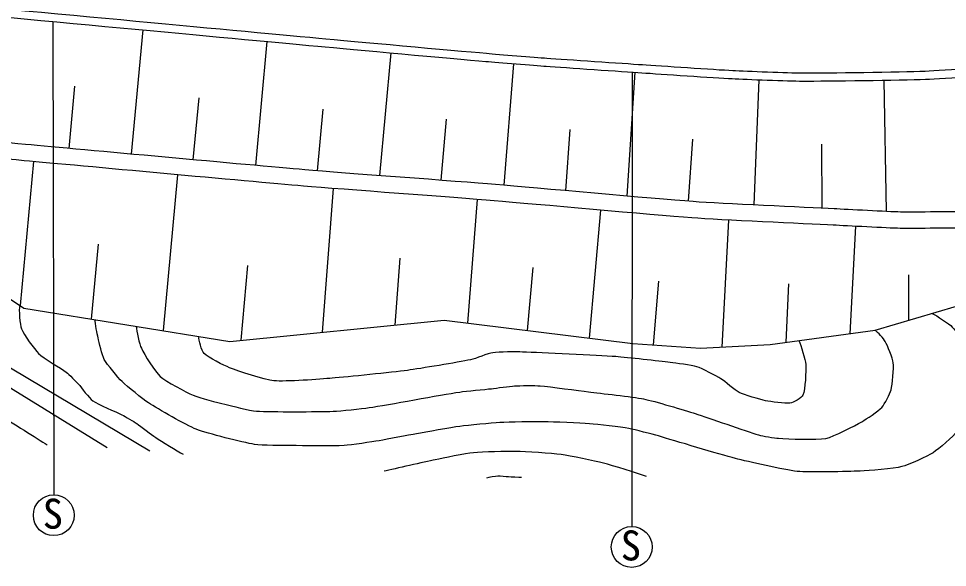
# Model space of a CAD drawing. Units: millimetres, scale not verified. Extents: x 40000 to 680000, y 20000 to 380000.
# Drawn here: x 219528 to 276382, y 239663 to 273236 of the extents above; entities that cross this region are included whole.
import ezdxf
from ezdxf.enums import TextEntityAlignment as Align

# ---------------------------------------------------------------- set-up
doc = ezdxf.new("R2010")
doc.units = ezdxf.units.MM
doc.header["$LTSCALE"] = 1000
doc.layers.add('M-BGD', color=7, linetype='Continuous', lineweight=25)
doc.styles.add('ＭＳ ゴシック', font='')
doc.styles.get('ＭＳ ゴシック').set_extended_font_data('MS Gothic')

msp = doc.modelspace()

# ---------------------------------------------------------------- linework, layer by layer
at = {"layer": 'M-BGD'}
for p, q in [((221616, 273056), (221682, 244105)), ((227132, 272542), (226425, 264947)), ((234728, 271836), (234023, 264255)), ((242309, 271138), (241627, 263629)), ((249820, 270476), (249229, 263044)), ((257257, 269949), (256750, 262379)), ((257076, 269961), (257060, 242163)), ((264830, 269494), (264532, 261834)), ((222620, 265296), (222974, 269097)), ((272494, 269466), (272632, 261436)), ((230224, 264599), (230577, 268393)), ((237823, 263924), (238170, 267696)), ((245393, 263344), (245729, 267078)), ((253023, 262709), (253281, 266461)), ((224942, 246986), (194555, 265687)), ((260544, 262060), (260792, 265865)), ((268716, 261633), (268689, 265557)), ((220432, 264492), (219628, 255677)), ((229248, 263684), (228376, 254147)), ((238788, 262844), (238101, 254046)), ((247588, 262173), (246998, 254608)), ((255147, 261516), (254453, 253694)), ((262976, 260912), (262568, 253144)), ((270746, 260529), (270403, 253957)), ((223993, 254855), (224414, 259443)), ((233146, 253556), (233557, 258139)), ((242581, 254488), (242891, 258580)), ((250685, 254156), (251026, 258001)), ((274026, 254778), (274030, 257568)), ((258398, 253277), (258724, 257171)), ((266514, 253434), (266685, 257020))]:
    msp.add_line(p, q, dxfattribs=at)
for points in [[(227565, 246776), (204945, 260228), (194815, 266810)], [(197484, 266577), (206252, 264660), (219858, 255523), (232453, 253488), (245571, 254783), (257120, 253367), (261263, 253074), (265537, 253302), (271962, 254167), (276928, 255637), (283344, 258734), (284597, 260401), (283823, 261406)]]:
    msp.add_lwpolyline(points, dxfattribs=at)
for centre in [(221682, 242855), (257060, 240913)]:
    msp.add_circle(centre, 1250, dxfattribs=at)
for points, knots in [([(106950, 284009), (107920, 283894), (110834, 283588), (111806, 283500), (113116, 283381), (117050, 283090), (118360, 282973), (121597, 282684), (131302, 281761), (134538, 281469), (136519, 281290), (142466, 280801), (144446, 280622), (148849, 280226), (162052, 278992), (166454, 278596), (169344, 278336), (178016, 277607), (180905, 277342), (192305, 276296), (226500, 273099), (237900, 272044), (239954, 271853), (246119, 271293), (248174, 271113), (248912, 271048), (251127, 270873), (251865, 270819), (253035, 270734), (256544, 270498), (257713, 270420), (258818, 270346), (262132, 270120), (263238, 270063), (264091, 270019), (266652, 269917), (267506, 269915), (269008, 269910), (273514, 269968), (275015, 270027), (276165, 270072), (279609, 270323), (280755, 270432), (282198, 270570), (286525, 271038), (287957, 271265), (289230, 271466), (293016, 272250), (294265, 272566), (295639, 272913), (299720, 274116), (301061, 274574), (302361, 275018), (306189, 276543), (307455, 277074), (308204, 277388), (310405, 278440), (311134, 278800), (312224, 279338), (315480, 280978), (316545, 281562), (317145, 281891), (318883, 282986), (319456, 283361), (320248, 283879), (322606, 285462), (323367, 286024), (324370, 286765), (327316, 289069), (328269, 289872), (329212, 290666), (331959, 293143), (332841, 294004), (333843, 294982), (336742, 298024), (337680, 299062), (338273, 299719), (339962, 301767), (340493, 302474)], [0, 0, 0, 0, 1, 1, 1, 2, 2, 2, 3, 3, 3, 4, 4, 4, 5, 5, 5, 6, 6, 6, 7, 7, 7, 8, 8, 8, 9, 9, 9, 10, 10, 10, 11, 11, 11, 12, 12, 12, 13, 13, 13, 14, 14, 14, 15, 15, 15, 16, 16, 16, 17, 17, 17, 18, 18, 18, 19, 19, 19, 20, 20, 20, 21, 21, 21, 22, 22, 22, 23, 23, 23, 24, 24, 24, 25, 25, 25, 26, 26, 26, 26]), ([(106916, 283510), (107883, 283395), (110791, 283090), (111761, 283002), (113071, 282883), (117006, 282592), (118315, 282475), (121552, 282186), (131257, 281263), (134493, 280971), (136474, 280792), (142421, 280303), (144402, 280124), (148804, 279728), (162007, 278494), (166409, 278098), (169299, 277838), (177971, 277109), (180860, 276844), (192260, 275798), (226454, 272601), (237854, 271546), (239909, 271355), (246074, 270795), (248130, 270614), (248869, 270550), (251089, 270374), (251829, 270321), (252999, 270236), (256510, 269999), (257680, 269921), (258786, 269847), (262105, 269621), (263213, 269564), (264070, 269519), (266645, 269417), (267504, 269415), (269010, 269410), (273529, 269468), (275034, 269527), (276190, 269572), (279651, 269824), (280803, 269934), (282252, 270073), (286597, 270543), (288035, 270771), (289317, 270973), (293130, 271763), (294388, 272081), (295770, 272430), (299874, 273640), (301223, 274101), (302529, 274547), (306376, 276079), (307648, 276613), (308403, 276930), (310621, 277989), (311356, 278352), (312449, 278891), (315716, 280538), (316785, 281124), (317392, 281456), (319150, 282564), (319729, 282942), (320526, 283463), (322898, 285056), (323664, 285622), (324672, 286366), (327633, 288683), (328591, 289490), (329540, 290289), (332303, 292780), (333190, 293647), (334197, 294629), (337109, 297684), (338052, 298728), (338649, 299389), (340350, 301452), (340885, 302164)], [0, 0, 0, 0, 1, 1, 1, 2, 2, 2, 3, 3, 3, 4, 4, 4, 5, 5, 5, 6, 6, 6, 7, 7, 7, 8, 8, 8, 9, 9, 9, 10, 10, 10, 11, 11, 11, 12, 12, 12, 13, 13, 13, 14, 14, 14, 15, 15, 15, 16, 16, 16, 17, 17, 17, 18, 18, 18, 19, 19, 19, 20, 20, 20, 21, 21, 21, 22, 22, 22, 23, 23, 23, 24, 24, 24, 25, 25, 25, 26, 26, 26, 26]), ([(283823, 261406), (282619, 261414), (279006, 261427), (277802, 261426), (276946, 261426), (274376, 261386), (273520, 261404), (272705, 261420), (270262, 261557), (269447, 261598), (267721, 261684), (262539, 261916), (260815, 262040), (258394, 262214), (251146, 262887), (248727, 263086), (246393, 263277), (239386, 263788), (237052, 263987), (233631, 264279), (223374, 265229), (219955, 265540), (215173, 265974), (200829, 267281), (196047, 267710), (195439, 267764), (193612, 267911), (193003, 267954)], [0, 0, 0, 0, 1, 1, 1, 2, 2, 2, 3, 3, 3, 4, 4, 4, 5, 5, 5, 6, 6, 6, 7, 7, 7, 8, 8, 8, 9, 9, 9, 9]), ([(284597, 260401), (284481, 260402), (284134, 260404), (284018, 260405), (282775, 260409), (279045, 260426), (277802, 260426), (276942, 260426), (274360, 260386), (273500, 260404), (272678, 260421), (270218, 260558), (269397, 260599), (267666, 260686), (262472, 260919), (260743, 261043), (258321, 261217), (251066, 261891), (248646, 262089), (246311, 262280), (239302, 262792), (236967, 262991), (233545, 263283), (223285, 264233), (219864, 264544), (215083, 264978), (200739, 266281), (195958, 266714), (195730, 266734), (195044, 266792), (194815, 266810)], [0, 0, 0, 0, 1, 1, 1, 2, 2, 2, 3, 3, 3, 4, 4, 4, 5, 5, 5, 6, 6, 6, 7, 7, 7, 8, 8, 8, 9, 9, 9, 10, 10, 10, 10]), ([(182331, 264600), (183664, 264161), (187638, 262770), (188953, 262281), (190084, 261861), (193441, 260507), (194559, 260053), (194952, 259894), (196120, 259389), (196507, 259216), (197073, 258962), (198771, 258198), (199323, 257917), (199743, 257704), (200939, 256950), (201362, 256746), (201976, 256451), (203880, 255706), (204502, 255428), (205112, 255155), (206908, 254262), (207520, 253992), (208298, 253649), (210669, 252702), (211449, 252361), (212295, 251992), (214819, 250849), (215648, 250442), (216216, 250163), (217885, 249251), (218432, 248932), (219011, 248594), (220716, 247529), (221274, 247157)], [0, 0, 0, 0, 1, 1, 1, 2, 2, 2, 3, 3, 3, 4, 4, 4, 5, 5, 5, 6, 6, 6, 7, 7, 7, 8, 8, 8, 9, 9, 9, 10, 10, 10, 11, 11, 11, 11]), ([(219595, 255699), (219532, 255415), (219602, 254520), (219708, 254249), (219842, 253910), (220489, 253007), (220751, 252754), (221046, 252468), (222124, 251849), (222450, 251599), (222613, 251473), (223046, 251030), (223186, 250879), (223369, 250681), (223846, 250011), (224067, 249856), (224391, 249628), (225505, 249183), (225858, 249001), (226046, 248904), (226591, 248577), (226766, 248459), (227004, 248298), (227681, 247765), (227920, 247607), (228249, 247389), (229262, 246776), (229607, 246585)], [0, 0, 0, 0, 1, 1, 1, 2, 2, 2, 3, 3, 3, 4, 4, 4, 5, 5, 5, 6, 6, 6, 7, 7, 7, 8, 8, 8, 9, 9, 9, 9]), ([(275448, 255199), (275724, 255084), (276475, 254574), (276683, 254361), (276897, 254141), (277434, 253372), (277514, 253077), (277666, 252512), (277877, 250751), (277816, 250169), (277768, 249710), (277242, 248401), (276987, 248016), (276767, 247683), (275841, 246896), (275506, 246679), (275155, 246453), (274007, 245931), (273602, 245829), (273102, 245703), (271554, 245580), (271039, 245557), (270268, 245522), (267948, 245461), (267180, 245538), (266413, 245615), (264152, 246134), (263405, 246325), (262453, 246567), (259636, 247436), (258690, 247702), (258331, 247803), (257249, 248096), (256881, 248161), (256404, 248245), (254957, 248409), (254474, 248447), (253918, 248491), (252244, 248561), (251686, 248568), (251144, 248576), (249518, 248551), (248977, 248522), (248490, 248495), (247031, 248354), (246547, 248290), (246012, 248218), (244418, 247934), (243887, 247840), (243430, 247759), (242062, 247487), (241603, 247413), (241174, 247343), (239884, 247142), (239451, 247118), (238804, 247083), (236859, 247110), (236211, 247118), (235762, 247124), (234411, 247110), (233968, 247186), (233243, 247311), (231092, 247846), (230406, 248114), (229785, 248357), (228047, 249364), (227485, 249725), (227135, 249950), (226162, 250739), (225865, 251031), (225616, 251275), (224940, 252085), (224772, 252390), (224640, 252631), (224458, 253444), (224395, 253712), (224343, 253931), (224224, 254598), (224197, 254822)], [0, 0, 0, 0, 1, 1, 1, 2, 2, 2, 3, 3, 3, 4, 4, 4, 5, 5, 5, 6, 6, 6, 7, 7, 7, 8, 8, 8, 9, 9, 9, 10, 10, 10, 11, 11, 11, 12, 12, 12, 13, 13, 13, 14, 14, 14, 15, 15, 15, 16, 16, 16, 17, 17, 17, 18, 18, 18, 19, 19, 19, 20, 20, 20, 21, 21, 21, 22, 22, 22, 23, 23, 23, 24, 24, 24, 25, 25, 25, 26, 26, 26, 26]), ([(226734, 254412), (226736, 254136), (226924, 253314), (227043, 253065), (227221, 252692), (227890, 251625), (228197, 251348), (228541, 251036), (229786, 250378), (230212, 250194), (230581, 250035), (231755, 249746), (232145, 249649), (232530, 249553), (233689, 249255), (234085, 249229), (235021, 249168), (237837, 249183), (238774, 249212), (239218, 249225), (240544, 249372), (240983, 249438), (242096, 249608), (245416, 250220), (246528, 250392), (246915, 250452), (248087, 250553), (248477, 250596), (248759, 250628), (249602, 250749), (249886, 250765), (250199, 250784), (251141, 250797), (251454, 250772), (252050, 250724), (253828, 250476), (254421, 250401), (255095, 250316), (257123, 250106), (257788, 249971), (258431, 249840), (260316, 249271), (260942, 249075), (261724, 248830), (264041, 248000), (264827, 247767), (265065, 247697), (265802, 247572), (266050, 247560), (266628, 247530), (268377, 247443), (268945, 247557), (269420, 247651), (270718, 248341), (271142, 248576), (271406, 248722), (272166, 249231), (272371, 249453), (272535, 249632), (272874, 250293), (272934, 250528), (273016, 250849), (273105, 251851), (273065, 252180), (273032, 252455), (272715, 253236), (272580, 253478), (272490, 253640), (272113, 254060), (271962, 254167)], [0, 0, 0, 0, 1, 1, 1, 2, 2, 2, 3, 3, 3, 4, 4, 4, 5, 5, 5, 6, 6, 6, 7, 7, 7, 8, 8, 8, 9, 9, 9, 10, 10, 10, 11, 11, 11, 12, 12, 12, 13, 13, 13, 14, 14, 14, 15, 15, 15, 16, 16, 16, 17, 17, 17, 18, 18, 18, 19, 19, 19, 20, 20, 20, 21, 21, 21, 22, 22, 22, 23, 23, 23, 23]), ([(267287, 253538), (267429, 253267), (267685, 252374), (267708, 252069), (267736, 251695), (267679, 250548), (267538, 250200), (267467, 250028), (266929, 249737), (266745, 249709), (266448, 249665), (265547, 249798), (265253, 249861), (264920, 249931), (263935, 250221), (263630, 250370), (263380, 250492), (262754, 251057), (262516, 251201), (262234, 251372), (261357, 251836), (261043, 251937), (260729, 252038), (259743, 252157), (259415, 252198), (258752, 252281), (256759, 252509), (256093, 252556), (254949, 252637), (251514, 252800), (250368, 252837), (250006, 252848), (248914, 252852), (248556, 252799), (248274, 252757), (247476, 252423), (247197, 252365), (246428, 252206), (244104, 251822), (243325, 251718), (242408, 251596), (239644, 251309), (238721, 251237), (238010, 251181), (235868, 251008), (235159, 251081), (234594, 251139), (232966, 251674), (232437, 251881), (232106, 252011), (231136, 252497), (230888, 252751), (230736, 252907), (230532, 253578), (230572, 253792)], [0, 0, 0, 0, 1, 1, 1, 2, 2, 2, 3, 3, 3, 4, 4, 4, 5, 5, 5, 6, 6, 6, 7, 7, 7, 8, 8, 8, 9, 9, 9, 10, 10, 10, 11, 11, 11, 12, 12, 12, 13, 13, 13, 14, 14, 14, 15, 15, 15, 16, 16, 16, 17, 17, 17, 18, 18, 18, 18]), ([(257968, 245226), (257448, 245413), (255861, 245900), (255325, 246037), (254814, 246168), (253262, 246496), (252739, 246566), (252188, 246640), (250520, 246743), (249964, 246755), (249446, 246765), (247891, 246730), (247376, 246677), (246901, 246628), (245496, 246341), (245029, 246244), (244402, 246114), (242529, 245693), (241907, 245542)], [0, 0, 0, 0, 1, 1, 1, 2, 2, 2, 3, 3, 3, 4, 4, 4, 5, 5, 5, 6, 6, 6, 6]), ([(250317, 245167), (250156, 245171), (249670, 245191), (249509, 245200), (249380, 245206), (248993, 245251), (248864, 245243), (248725, 245235), (248310, 245163), (248176, 245123)], [0, 0, 0, 0, 1, 1, 1, 2, 2, 2, 3, 3, 3, 3])]:
    msp.add_open_spline(points, degree=3, knots=knots, dxfattribs=at)

# ---------------------------------------------------------------- texts
at = {"layer": 'M-BGD', "style": 'ＭＳ ゴシック'}
for p in [(221003, 241482), (256382, 239540)]:
    msp.add_text('S', height=1833, dxfattribs=at).set_placement(p, align=Align.BOTTOM_LEFT)

doc.saveas('drawing.dxf')
